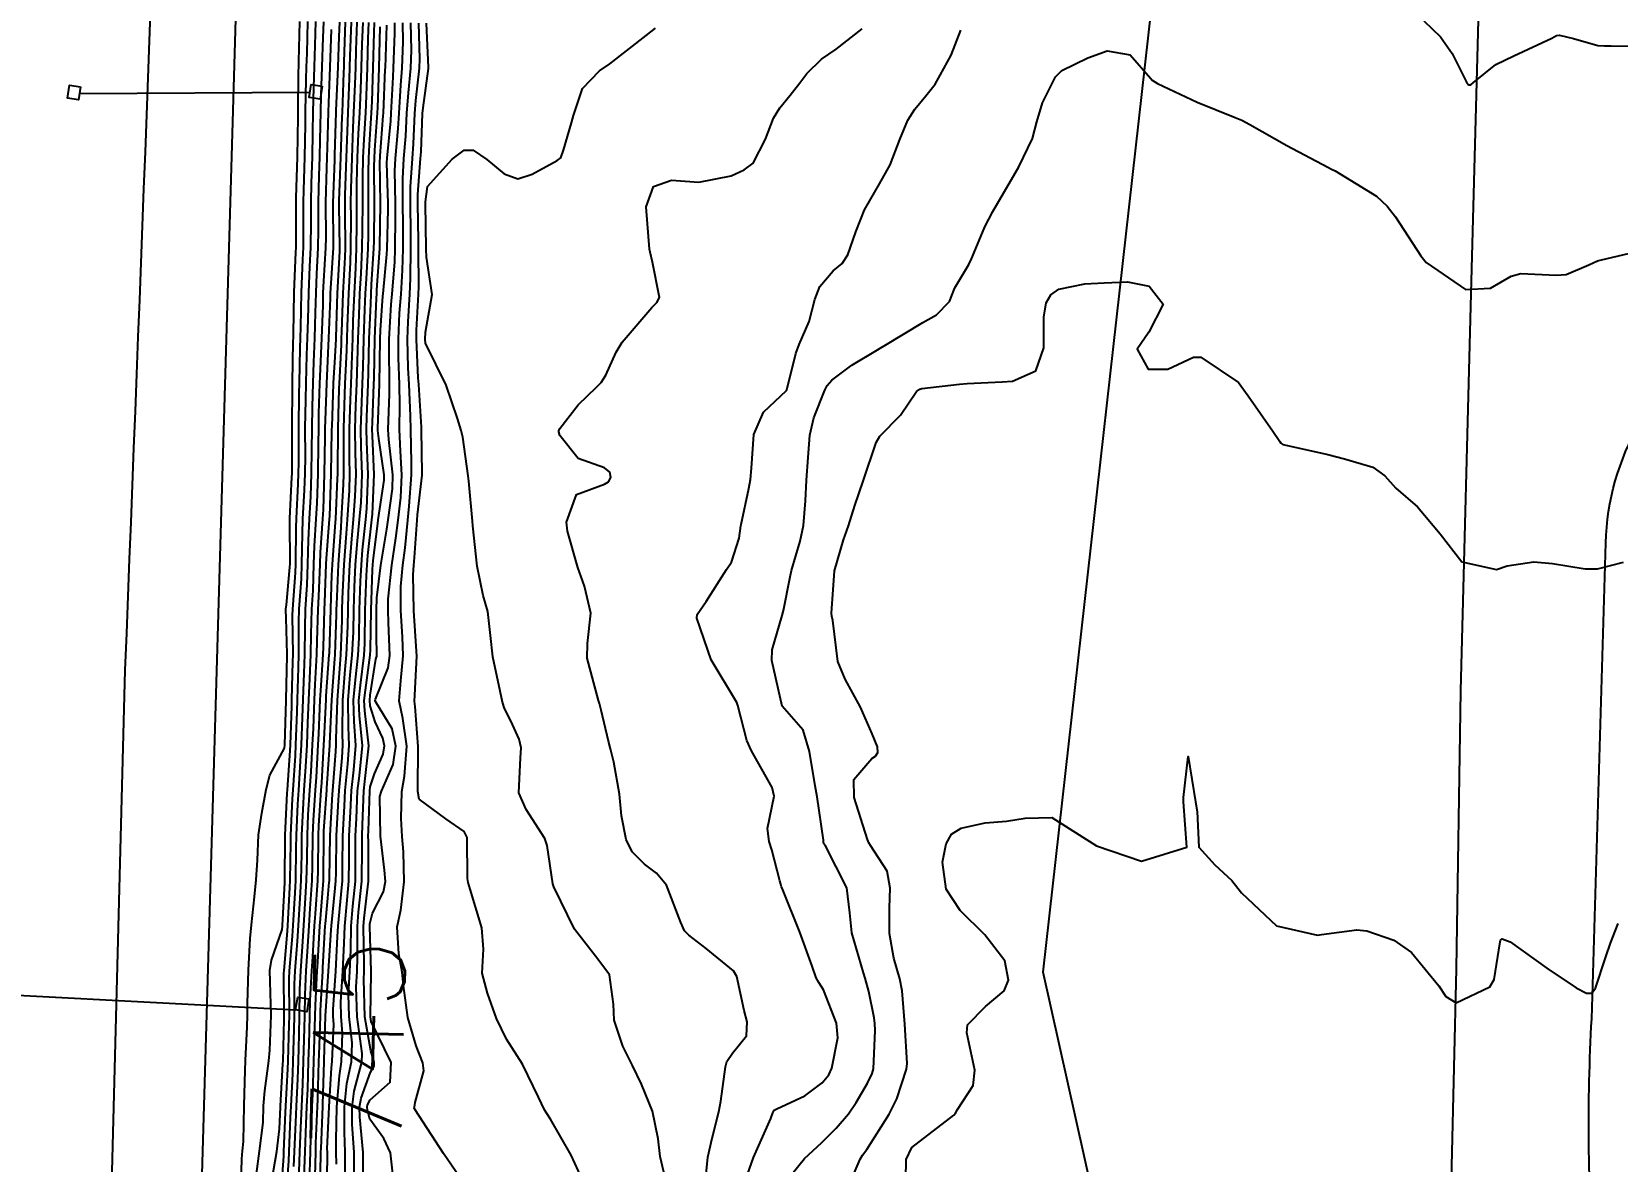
# Model space of a CAD drawing. Header units: metres. Extents: x 318500 to 325275, y 7408834 to 7428799.
# Drawn here: x 320214.7 to 320284.9, y 7413043.8 to 7413093.8 of the extents above; entities that cross this region are included whole.
import ezdxf
from ezdxf.enums import TextEntityAlignment as Align

# ---------------------------------------------------------------- set-up
doc = ezdxf.new("R2010")
doc.units = ezdxf.units.M
doc.header["$MEASUREMENT"] = 0
for name, color, linetype in [('Cotas', 45, 'Continuous'), ('Curvas de Nivel 1m', 11, 'Continuous'), ('Curvas de Nivel 5m', 15, 'Continuous'), ('Divisas', 45, 'Continuous'), ('Linha Férrea', 20, 'Continuous'), ('Pórticos', 45, 'Continuous'), ('Vias Primárias', 230, 'Continuous')]:
    doc.layers.add(name, color=color, linetype=linetype)
doc.styles.add('Style-STANDARD', font='STANDARD.shx')

msp = doc.modelspace()

# ---------------------------------------------------------------- linework, layer by layer
at = {"layer": 'Curvas de Nivel 1m', "flags": 128}
for points, elevation in [([(320223.984, 7413042.275), (320224.027, 7413043.922), (320224.061, 7413044.274), (320224.103, 7413044.693), (320224.128, 7413046.274), (320224.171, 7413047.826), (320224.194, 7413048.273), (320224.27, 7413049.755), (320224.282, 7413050.272), (320224.286, 7413050.793), (320224.32, 7413052.272), (320224.399, 7413053.673), (320224.46, 7413054.27), (320224.583, 7413055.514), (320224.662, 7413056.268), (320224.718, 7413057.137), (320224.77, 7413058.266), (320224.921, 7413059.218), (320225.113, 7413060.262), (320225.266, 7413060.893), (320225.918, 7413062.094), (320225.932, 7413062.238), (320225.99, 7413064.199), (320225.992, 7413064.249), (320226.039, 7413066.18), (320226.041, 7413066.249), (320225.994, 7413067.845), (320225.972, 7413068.222), (320225.972, 7413068.25), (320226.002, 7413068.431), (320226.16, 7413070.107), (320226.163, 7413070.249), (320226.155, 7413072.152), (320226.157, 7413072.258), (320226.245, 7413074.09), (320226.255, 7413074.257), (320226.253, 7413074.428), (320226.253, 7413076.258), (320226.275, 7413078.111), (320226.276, 7413078.258), (320226.307, 7413080.109), (320226.315, 7413080.258), (320226.315, 7413080.412), (320226.344, 7413082.258), (320226.418, 7413084.046), (320226.427, 7413084.257), (320226.434, 7413086.06), (320226.436, 7413086.257), (320226.44, 7413086.455), (320226.487, 7413088.257), (320226.516, 7413090.027), (320226.522, 7413090.257), (320226.543, 7413092.03), (320226.55, 7413092.257), (320226.556, 7413092.49), (320226.594, 7413094.256)], 731), ([(320224.678, 7413043.252), (320224.814, 7413044.263), (320224.967, 7413045.535), (320224.995, 7413046.261), (320225.041, 7413046.929), (320225.219, 7413048.258), (320225.271, 7413048.723), (320225.323, 7413050.257), (320225.279, 7413051.762), (320225.272, 7413052.258), (320225.336, 7413052.707), (320225.807, 7413054.067), (320225.829, 7413054.23), (320225.831, 7413054.25), (320225.933, 7413056.154), (320225.936, 7413056.249), (320225.951, 7413058.157), (320225.953, 7413058.249), (320226.04, 7413060.096), (320226.05, 7413060.248), (320226.165, 7413061.998), (320226.18, 7413062.247), (320226.235, 7413063.949), (320226.242, 7413064.247), (320226.293, 7413065.919), (320226.298, 7413066.247), (320226.277, 7413067.966), (320226.285, 7413068.247), (320226.41, 7413069.852), (320226.426, 7413070.246), (320226.432, 7413071.866), (320226.446, 7413072.254), (320226.527, 7413073.8), (320226.542, 7413074.253), (320226.549, 7413074.717), (320226.546, 7413076.253), (320226.567, 7413077.809), (320226.575, 7413078.253), (320226.611, 7413079.795), (320226.628, 7413080.253), (320226.64, 7413080.728), (320226.668, 7413082.253), (320226.728, 7413083.726), (320226.753, 7413084.252), (320226.761, 7413085.723), (320226.764, 7413086.252), (320226.776, 7413086.783), (320226.817, 7413088.252), (320226.845, 7413089.688), (320226.853, 7413090.252), (320226.88, 7413091.682), (320226.896, 7413092.251), (320226.915, 7413092.84), (320226.946, 7413094.251)], 732), ([(320225.293, 7413042.617), (320225.584, 7413044.251), (320225.69, 7413045.246), (320225.741, 7413046.209), (320225.743, 7413046.25), (320225.845, 7413048.132), (320225.852, 7413048.249), (320225.906, 7413050.101), (320225.91, 7413050.249), (320225.895, 7413052.133), (320225.897, 7413052.249), (320226.052, 7413054.002), (320226.066, 7413054.247), (320226.159, 7413055.923), (320226.175, 7413056.247), (320226.192, 7413057.912), (320226.199, 7413058.247), (320226.274, 7413059.856), (320226.297, 7413060.246), (320226.399, 7413061.758), (320226.424, 7413062.245), (320226.476, 7413063.703), (320226.492, 7413064.244), (320226.544, 7413065.662), (320226.554, 7413066.244), (320226.554, 7413067.682), (320226.57, 7413068.244), (320226.666, 7413069.591), (320226.691, 7413070.243), (320226.707, 7413071.583), (320226.735, 7413072.25), (320226.804, 7413073.514), (320226.828, 7413074.249), (320226.84, 7413075.001), (320226.839, 7413076.249), (320226.858, 7413077.51), (320226.876, 7413078.249), (320226.912, 7413079.485), (320226.94, 7413080.248), (320226.966, 7413081.046), (320226.989, 7413082.248), (320227.041, 7413083.404), (320227.081, 7413084.247), (320227.092, 7413085.382), (320227.092, 7413086.247), (320227.113, 7413087.112), (320227.15, 7413088.247), (320227.17, 7413089.354), (320227.191, 7413090.246), (320227.214, 7413091.339), (320227.245, 7413092.246), (320227.276, 7413093.192), (320227.301, 7413094.246)], 733), ([(320225.749, 7413042.249), (320225.882, 7413044.043), (320225.894, 7413044.248), (320225.967, 7413045.978), (320225.981, 7413046.247), (320226.066, 7413047.906), (320226.079, 7413048.247), (320226.127, 7413049.873), (320226.134, 7413050.246), (320226.13, 7413051.893), (320226.145, 7413052.246), (320226.271, 7413053.778), (320226.304, 7413054.245), (320226.387, 7413055.689), (320226.413, 7413056.244), (320226.437, 7413057.661), (320226.448, 7413058.244), (320226.509, 7413059.616), (320226.545, 7413060.243), (320226.633, 7413061.519), (320226.669, 7413062.243), (320226.717, 7413063.457), (320226.744, 7413064.242), (320226.79, 7413065.409), (320226.817, 7413066.242), (320226.827, 7413067.402), (320226.853, 7413068.241), (320226.923, 7413069.328), (320226.957, 7413070.241), (320226.981, 7413071.301), (320227.027, 7413072.245), (320227.084, 7413073.226), (320227.118, 7413074.244), (320227.133, 7413075.287), (320227.137, 7413076.244), (320227.152, 7413077.207), (320227.181, 7413078.244), (320227.211, 7413079.177), (320227.256, 7413080.244), (320227.292, 7413081.364), (320227.312, 7413082.243), (320227.351, 7413083.085), (320227.413, 7413084.242), (320227.425, 7413085.039), (320227.42, 7413086.242), (320227.455, 7413087.445), (320227.48, 7413088.242), (320227.496, 7413089.017), (320227.526, 7413090.241), (320227.547, 7413090.996), (320227.592, 7413092.241), (320227.635, 7413093.543), (320227.652, 7413094.24)], 734), ([(320226.337, 7413043.577), (320226.364, 7413044.243), (320226.413, 7413045.523), (320226.446, 7413046.243), (320226.503, 7413047.458), (320226.533, 7413048.242), (320226.569, 7413049.42), (320226.585, 7413050.242), (320226.6, 7413051.414), (320226.637, 7413052.241), (320226.719, 7413053.318), (320226.777, 7413054.24), (320226.838, 7413055.226), (320226.897, 7413056.239), (320226.921, 7413057.167), (320226.935, 7413058.239), (320226.972, 7413059.141), (320227.045, 7413060.238), (320227.099, 7413061.041), (320227.164, 7413062.238), (320227.196, 7413062.968), (320227.248, 7413064.237), (320227.28, 7413064.907), (320227.352, 7413066.236), (320227.368, 7413066.847), (320227.413, 7413068.236), (320227.44, 7413068.802), (320227.489, 7413070.235), (320227.511, 7413070.754), (320227.614, 7413072.237), (320227.64, 7413072.653), (320227.694, 7413074.236), (320227.721, 7413075.861), (320227.723, 7413076.236), (320227.73, 7413076.611), (320227.79, 7413078.235), (320227.801, 7413078.569), (320227.884, 7413080.234), (320227.949, 7413082.004), (320227.957, 7413082.233), (320227.966, 7413082.451), (320228.088, 7413084.232), (320228.09, 7413084.353), (320228.076, 7413086.232), (320228.138, 7413088.111), (320228.145, 7413088.232), (320228.145, 7413088.349), (320228.2, 7413090.231), (320228.204, 7413090.319), (320228.286, 7413092.231), (320228.334, 7413093.595), (320228.36, 7413094.23)], 736), ([(320226.565, 7413043.343), (320226.6, 7413044.241), (320226.637, 7413045.294), (320226.681, 7413046.24), (320226.726, 7413047.229), (320226.76, 7413048.24), (320226.788, 7413049.196), (320226.812, 7413050.239), (320226.828, 7413051.181), (320226.881, 7413052.239), (320226.941, 7413053.091), (320227.011, 7413054.238), (320227.059, 7413055), (320227.144, 7413056.237), (320227.164, 7413056.919), (320227.178, 7413058.237), (320227.203, 7413058.903), (320227.293, 7413060.236), (320227.33, 7413060.804), (320227.412, 7413062.235), (320227.438, 7413062.722), (320227.503, 7413064.234), (320227.527, 7413064.654), (320227.624, 7413066.233), (320227.638, 7413066.57), (320227.69, 7413068.233), (320227.701, 7413068.535), (320227.759, 7413070.233), (320227.77, 7413070.487), (320227.911, 7413072.232), (320227.918, 7413072.366), (320227.984, 7413074.231), (320228.019, 7413076.151), (320228.019, 7413076.231), (320228.021, 7413076.312), (320228.091, 7413078.231), (320228.093, 7413078.268), (320228.144, 7413079.159), (320228.198, 7413080.191), (320228.199, 7413080.229), (320228.201, 7413080.27), (320228.27, 7413082.229), (320228.362, 7413084.073), (320228.366, 7413084.228), (320228.338, 7413086.129), (320228.339, 7413086.229), (320228.34, 7413086.327), (320228.413, 7413088.228), (320228.471, 7413090.044), (320228.48, 7413090.227), (320228.55, 7413091.993), (320228.556, 7413092.226), (320228.565, 7413092.469), (320228.624, 7413094.226)], 737), ([(320226.793, 7413043.109), (320226.832, 7413044.238), (320226.859, 7413045.067), (320226.913, 7413046.238), (320226.947, 7413047.002), (320226.987, 7413048.237), (320227.01, 7413048.968), (320227.041, 7413050.237), (320227.059, 7413050.945), (320227.123, 7413052.237), (320227.168, 7413052.858), (320227.248, 7413054.236), (320227.284, 7413054.769), (320227.393, 7413056.234), (320227.409, 7413056.67), (320227.417, 7413058.234), (320227.434, 7413058.667), (320227.545, 7413060.233), (320227.564, 7413060.564), (320227.662, 7413062.233), (320227.678, 7413062.477), (320227.755, 7413064.232), (320227.767, 7413064.407), (320227.899, 7413066.231), (320227.902, 7413066.3), (320227.966, 7413068.23), (320227.964, 7413068.267), (320228.015, 7413069.75), (320228.041, 7413070.23), (320228.178, 7413072.098), (320228.188, 7413072.228), (320228.268, 7413074.036), (320228.272, 7413074.227), (320228.272, 7413074.417), (320228.291, 7413076.227), (320228.343, 7413078.01), (320228.352, 7413078.227), (320228.433, 7413079.948), (320228.446, 7413080.226), (320228.453, 7413080.516), (320228.519, 7413082.225), (320228.602, 7413083.826), (320228.612, 7413084.224), (320228.599, 7413085.86), (320228.596, 7413086.225), (320228.603, 7413086.584), (320228.659, 7413088.224), (320228.716, 7413089.791), (320228.735, 7413090.223), (320228.8, 7413091.736), (320228.815, 7413092.223), (320228.831, 7413092.729), (320228.881, 7413094.222)], 738), ([(320227.027, 7413042.869), (320227.063, 7413044.236), (320227.084, 7413044.838), (320227.145, 7413046.236), (320227.166, 7413046.777), (320227.214, 7413048.235), (320227.228, 7413048.744), (320227.27, 7413050.235), (320227.287, 7413050.713), (320227.369, 7413052.234), (320227.392, 7413052.628), (320227.484, 7413054.233), (320227.504, 7413054.544), (320227.642, 7413056.232), (320227.65, 7413056.423), (320227.655, 7413058.232), (320227.662, 7413058.433), (320227.793, 7413060.231), (320227.798, 7413060.325), (320227.918, 7413062.23), (320227.921, 7413062.297), (320228.019, 7413064.229), (320228.146, 7413066.048), (320228.156, 7413066.227), (320228.217, 7413068.006), (320228.221, 7413068.227), (320228.229, 7413068.453), (320228.305, 7413070.226), (320228.421, 7413071.848), (320228.445, 7413072.224), (320228.533, 7413073.763), (320228.544, 7413074.223), (320228.54, 7413074.678), (320228.545, 7413076.223), (320228.59, 7413077.756), (320228.609, 7413078.223), (320228.671, 7413079.703), (320228.69, 7413080.222), (320228.706, 7413080.762), (320228.763, 7413082.221), (320228.835, 7413083.586), (320228.858, 7413084.22), (320228.862, 7413085.589), (320228.858, 7413086.221), (320228.867, 7413086.841), (320228.907, 7413088.22), (320228.958, 7413089.541), (320228.992, 7413090.219), (320229.046, 7413091.482), (320229.074, 7413092.219), (320229.094, 7413092.985), (320229.14, 7413094.218)], 739), ([(320227.498, 7413042.386), (320227.527, 7413044.232), (320227.534, 7413044.379), (320227.614, 7413046.231), (320227.614, 7413046.318), (320227.669, 7413048.231), (320227.671, 7413048.29), (320227.738, 7413050.23), (320227.739, 7413050.251), (320227.764, 7413050.671), (320227.872, 7413052.229), (320227.986, 7413054.049), (320227.996, 7413054.227), (320228.163, 7413055.897), (320228.19, 7413056.225), (320228.198, 7413056.579), (320228.222, 7413058.225), (320228.309, 7413059.798), (320228.337, 7413060.223), (320228.463, 7413061.671), (320228.496, 7413062.221), (320228.482, 7413062.778), (320228.498, 7413064.222), (320228.605, 7413065.576), (320228.659, 7413066.22), (320228.717, 7413067.492), (320228.729, 7413068.219), (320228.755, 7413068.966), (320228.814, 7413070.218), (320228.898, 7413071.356), (320228.973, 7413072.216), (320229.05, 7413073.231), (320229.083, 7413074.215), (320229.059, 7413075.185), (320229.047, 7413076.216), (320229.076, 7413077.255), (320229.116, 7413078.215), (320229.151, 7413079.209), (320229.18, 7413080.215), (320229.218, 7413081.262), (320229.256, 7413082.214), (320229.305, 7413083.102), (320229.362, 7413084.213), (320229.376, 7413085.06), (320229.382, 7413086.213), (320229.384, 7413087.345), (320229.403, 7413088.213), (320229.441, 7413089.044), (320229.51, 7413090.212), (320229.547, 7413090.966), (320229.589, 7413092.211), (320229.624, 7413093.502), (320229.65, 7413094.21)], 741), ([(320227.797, 7413042.228), (320227.815, 7413044.09), (320227.814, 7413044.228), (320227.813, 7413044.36), (320227.898, 7413046.227), (320227.997, 7413047.955), (320228.023, 7413048.226), (320228.099, 7413049.881), (320228.075, 7413050.225), (320228.072, 7413050.535), (320228.185, 7413052.224), (320228.27, 7413053.756), (320228.294, 7413054.223), (320228.426, 7413055.626), (320228.48, 7413056.22), (320228.49, 7413056.864), (320228.503, 7413058.22), (320228.569, 7413059.53), (320228.609, 7413060.219), (320228.723, 7413061.402), (320228.784, 7413062.217), (320228.744, 7413063.034), (320228.735, 7413064.218), (320228.83, 7413065.343), (320228.917, 7413066.216), (320228.968, 7413067.232), (320228.984, 7413068.215), (320229.02, 7413069.225), (320229.067, 7413070.214), (320229.138, 7413071.109), (320229.242, 7413072.212), (320229.305, 7413072.968), (320229.352, 7413074.211), (320229.311, 7413075.431), (320229.296, 7413076.212), (320229.321, 7413077.003), (320229.368, 7413078.211), (320229.394, 7413078.958), (320229.426, 7413080.211), (320229.474, 7413081.511), (320229.505, 7413082.21), (320229.541, 7413082.859), (320229.616, 7413084.209), (320229.635, 7413084.792), (320229.639, 7413086.209), (320229.638, 7413087.594), (320229.649, 7413088.209), (320229.678, 7413088.8), (320229.771, 7413090.208), (320229.797, 7413090.708), (320229.846, 7413092.207), (320229.89, 7413093.761), (320229.907, 7413094.206)], 742), ([(320229.382, 7413042.476), (320229.399, 7413044.204), (320229.259, 7413045.77), (320229.243, 7413046.207), (320229.304, 7413046.608), (320229.723, 7413047.757), (320229.886, 7413048.039), (320229.891, 7413048.198), (320229.738, 7413048.707), (320229.47, 7413050.204), (320229.423, 7413051.852), (320229.443, 7413052.205), (320229.449, 7413052.541), (320229.421, 7413054.206), (320229.447, 7413054.574), (320229.63, 7413056.203), (320229.628, 7413057.974), (320229.627, 7413058.203), (320229.635, 7413058.431), (320229.693, 7413060.203), (320229.716, 7413060.38), (320229.901, 7413060.964), (320230.285, 7413061.823), (320230.345, 7413062.194), (320230.272, 7413062.543), (320229.931, 7413063.26), (320229.705, 7413063.971), (320229.689, 7413064.204), (320229.714, 7413064.433), (320229.967, 7413066.03), (320230.002, 7413066.167), (320230.002, 7413066.2), (320229.983, 7413067.087), (320229.984, 7413068.2), (320230.006, 7413068.751), (320230.179, 7413070.198), (320230.449, 7413071.791), (320230.51, 7413072.195), (320230.692, 7413073.573), (320230.708, 7413074.194), (320230.532, 7413075.759), (320230.508, 7413076.196), (320230.564, 7413077.755), (320230.568, 7413078.196), (320230.545, 7413079.805), (320230.554, 7413080.196), (320230.643, 7413081.728), (320230.683, 7413082.195), (320230.796, 7413083.6), (320230.816, 7413084.194), (320230.834, 7413085.591), (320230.828, 7413086.194), (320230.806, 7413087.643), (320230.831, 7413088.194), (320230.952, 7413089.521), (320230.992, 7413090.193), (320231.065, 7413091.436), (320231.123, 7413092.192), (320231.169, 7413093.354), (320231.158, 7413094.192)], 746), ([(320230.724, 7413043.124), (320230.602, 7413044.186), (320230.315, 7413044.82), (320229.695, 7413045.669), (320229.584, 7413046.086), (320229.577, 7413046.202), (320229.595, 7413046.308), (320229.705, 7413046.527), (320230.59, 7413047.314), (320230.633, 7413048.186), (320229.757, 7413050.001), (320229.727, 7413050.2), (320229.758, 7413052.178), (320229.759, 7413052.2), (320229.759, 7413052.221), (320229.687, 7413054.202), (320229.696, 7413054.318), (320229.819, 7413054.794), (320230.294, 7413055.732), (320230.382, 7413056.192), (320230.344, 7413056.692), (320230.16, 7413058.195), (320230.132, 7413059.951), (320230.204, 7413060.195), (320230.721, 7413061.374), (320230.841, 7413062.186), (320230.682, 7413062.943), (320229.94, 7413064.163), (320229.93, 7413064.19), (320229.941, 7413064.261), (320230.507, 7413065.647), (320230.582, 7413066.191), (320230.527, 7413067.657), (320230.499, 7413068.193), (320230.505, 7413068.695), (320230.671, 7413070.193), (320230.847, 7413071.383), (320230.945, 7413072.191), (320231.063, 7413073.192), (320231.112, 7413074.19), (320231.046, 7413075.235), (320231.011, 7413076.191), (320231.02, 7413077.287), (320231.006, 7413078.191), (320230.968, 7413079.372), (320230.967, 7413080.192), (320231.014, 7413081.35), (320231.076, 7413082.191), (320231.141, 7413083.245), (320231.163, 7413084.19), (320231.168, 7413085.249), (320231.158, 7413086.191), (320231.153, 7413087.289), (320231.202, 7413088.191), (320231.286, 7413089.179), (320231.337, 7413090.19), (320231.399, 7413091.093), (320231.504, 7413092.188), (320231.537, 7413092.979), (320231.511, 7413094.188)], 747), ([(320233.665, 7413043.125), (320232.961, 7413044.157), (320231.699, 7413046.085), (320231.668, 7413046.139), (320231.657, 7413046.171), (320231.666, 7413046.205), (320231.704, 7413046.419), (320232.081, 7413047.81), (320232.039, 7413048.167), (320231.741, 7413048.915), (320231.376, 7413050.176), (320231.182, 7413051.587), (320231.13, 7413052.18), (320230.98, 7413052.995), (320230.909, 7413054.184), (320231.073, 7413054.93), (320231.22, 7413056.179), (320231.177, 7413057.504), (320231.125, 7413058.181), (320231.076, 7413058.978), (320231.117, 7413060.182), (320231.228, 7413060.852), (320231.331, 7413062.179), (320231.155, 7413063.404), (320230.989, 7413064.184), (320231.061, 7413065.076), (320231.168, 7413066.182), (320231.141, 7413067.025), (320231.07, 7413068.184), (320231.063, 7413069.242), (320231.155, 7413070.189), (320231.255, 7413070.965), (320231.37, 7413072.187), (320231.435, 7413072.81), (320231.543, 7413074.185), (320231.538, 7413074.733), (320231.502, 7413076.186), (320231.494, 7413076.801), (320231.434, 7413078.187), (320231.398, 7413078.931), (320231.367, 7413080.188), (320231.387, 7413080.968), (320231.468, 7413082.187), (320231.501, 7413082.877), (320231.51, 7413084.187), (320231.506, 7413084.902), (320231.49, 7413086.187), (320231.492, 7413086.943), (320231.576, 7413088.187), (320231.622, 7413088.835), (320231.686, 7413090.186), (320231.726, 7413090.759), (320231.891, 7413092.184), (320231.91, 7413092.598), (320231.857, 7413094.185)], 748), ([(320239.415, 7413042.311), (320238.609, 7413044.081), (320237.696, 7413045.681), (320237.529, 7413045.923), (320237.423, 7413046.094), (320237.163, 7413046.644), (320236.448, 7413048.109), (320235.746, 7413049.214), (320235.294, 7413050.127), (320234.895, 7413051.257), (320234.67, 7413052.137), (320234.728, 7413053.204), (320234.651, 7413054.137), (320234.133, 7413055.848), (320234.042, 7413056.147), (320234.018, 7413056.324), (320234.005, 7413058.148), (320233.864, 7413058.409), (320233.056, 7413058.974), (320231.885, 7413059.839), (320231.824, 7413060.171), (320231.826, 7413060.236), (320231.827, 7413062.171), (320231.702, 7413063.938), (320231.678, 7413064.174), (320231.679, 7413064.438), (320231.77, 7413066.173), (320231.765, 7413066.381), (320231.643, 7413068.175), (320231.606, 7413069.774), (320231.638, 7413070.184), (320231.678, 7413070.531), (320231.786, 7413072.183), (320231.811, 7413072.425), (320232.005, 7413074.181), (320232.012, 7413074.249), (320231.988, 7413076.181), (320231.987, 7413076.296), (320231.857, 7413078.183), (320231.839, 7413078.479), (320231.76, 7413080.184), (320231.76, 7413080.588), (320231.855, 7413082.183), (320231.864, 7413082.504), (320231.848, 7413084.184), (320231.844, 7413084.556), (320231.82, 7413086.184), (320231.825, 7413086.603), (320231.943, 7413088.183), (320231.963, 7413088.485), (320232.03, 7413090.183), (320232.051, 7413090.426), (320232.288, 7413092.18), (320232.29, 7413092.211), (320232.201, 7413094.181)], 749), ([(320276.35, 7413094.286), (320277.078, 7413093.579), (320277.597, 7413092.835), (320278.23, 7413091.561), (320278.318, 7413091.453), (320278.422, 7413091.455), (320278.546, 7413091.558), (320279.533, 7413092.343), (320280.332, 7413092.738), (320282.002, 7413093.515), (320282.219, 7413093.634), (320282.342, 7413093.65), (320282.962, 7413093.501), (320284.048, 7413093.196), (320284.337, 7413093.171), (320284.636, 7413093.178), (320286.337, 7413093.153)], 752), ([(320228.215, 7413043.679), (320228.208, 7413044.222), (320228.197, 7413044.735), (320228.232, 7413046.222), (320228.35, 7413047.591), (320228.437, 7413048.219), (320228.49, 7413049.478), (320228.427, 7413050.22), (320228.411, 7413050.865), (320228.499, 7413052.219), (320228.557, 7413053.461), (320228.583, 7413054.218), (320228.684, 7413055.361), (320228.767, 7413056.216), (320228.778, 7413057.145), (320228.784, 7413058.216), (320228.833, 7413059.259), (320228.884, 7413060.215), (320228.98, 7413061.137), (320229.075, 7413062.213), (320228.999, 7413063.282), (320228.973, 7413064.215), (320229.055, 7413065.112), (320229.177, 7413066.212), (320229.221, 7413066.972), (320229.239, 7413068.211), (320229.283, 7413069.481), (320229.319, 7413070.211), (320229.373, 7413070.867), (320229.512, 7413072.208), (320229.559, 7413072.706), (320229.624, 7413074.207), (320229.56, 7413075.673), (320229.547, 7413076.208), (320229.563, 7413076.754), (320229.619, 7413078.208), (320229.637, 7413078.708), (320229.672, 7413080.207), (320229.732, 7413081.764), (320229.752, 7413082.206), (320229.775, 7413082.617), (320229.875, 7413084.205), (320229.889, 7413084.531), (320229.901, 7413086.205), (320229.892, 7413087.842), (320229.897, 7413088.205), (320229.915, 7413088.555), (320230.034, 7413090.204), (320230.047, 7413090.45), (320230.105, 7413092.203), (320230.156, 7413094.021)], 743), ([(320228.608, 7413043.274), (320228.605, 7413044.216), (320228.566, 7413045.094), (320228.569, 7413046.217), (320228.683, 7413047.248), (320228.876, 7413048.213), (320228.908, 7413049.047), (320228.778, 7413050.215), (320228.753, 7413051.198), (320228.815, 7413052.214), (320228.85, 7413053.158), (320228.867, 7413054.214), (320228.939, 7413055.097), (320229.053, 7413056.212), (320229.064, 7413057.424), (320229.065, 7413058.212), (320229.101, 7413058.982), (320229.154, 7413060.211), (320229.234, 7413060.876), (320229.364, 7413062.208), (320229.244, 7413063.521), (320229.212, 7413064.211), (320229.276, 7413064.884), (320229.443, 7413066.208), (320229.475, 7413066.71), (320229.491, 7413068.208), (320229.55, 7413069.742), (320229.572, 7413070.207), (320229.608, 7413070.624), (320229.783, 7413072.204), (320229.809, 7413072.448), (320229.891, 7413074.203), (320229.81, 7413075.917), (320229.799, 7413076.205), (320229.809, 7413076.5), (320229.871, 7413078.204), (320229.879, 7413078.458), (320229.916, 7413080.204), (320229.991, 7413082.015), (320229.998, 7413082.203), (320230.009, 7413082.376), (320230.139, 7413084.201), (320230.141, 7413084.271), (320230.164, 7413086.201), (320230.141, 7413088.084), (320230.145, 7413088.202), (320230.148, 7413088.315), (320230.288, 7413090.076), (320230.298, 7413090.192), (320230.377, 7413092.141), (320230.383, 7413092.199), (320230.45, 7413094.088)], 744), ([(320244.565, 7413043.102), (320244.647, 7413044), (320244.848, 7413044.839), (320245.146, 7413045.996), (320245.234, 7413046.468), (320245.436, 7413047.993), (320245.494, 7413048.232), (320245.739, 7413048.598), (320246.369, 7413049.363), (320246.388, 7413049.981), (320246.265, 7413050.483), (320245.934, 7413051.988), (320245.784, 7413052.241), (320244.574, 7413053.227), (320243.807, 7413053.812), (320243.617, 7413054.013), (320243.458, 7413054.373), (320242.828, 7413056.025), (320242.38, 7413056.567), (320241.849, 7413056.966), (320241.31, 7413057.504), (320241.035, 7413058.052), (320240.827, 7413059.104), (320240.737, 7413060.057), (320240.493, 7413061.48), (320240.342, 7413062.064), (320240.262, 7413062.404), (320239.937, 7413063.775), (320239.853, 7413064.071), (320239.809, 7413064.204), (320239.317, 7413066.077), (320239.327, 7413066.73), (320239.482, 7413068.075), (320239.193, 7413069.259), (320238.896, 7413070.087), (320238.447, 7413071.691), (320238.393, 7413072.095), (320238.843, 7413073.314), (320240.076, 7413073.771), (320240.263, 7413073.881), (320240.36, 7413074.066), (320240.319, 7413074.303), (320240.084, 7413074.499), (320238.916, 7413074.915), (320238.098, 7413075.929), (320238.053, 7413076.1), (320238.057, 7413076.144), (320238.102, 7413076.241), (320238.91, 7413077.296), (320239.719, 7413078.076), (320239.929, 7413078.277), (320240.138, 7413078.604), (320240.599, 7413079.617), (320240.866, 7413080.059), (320242.175, 7413081.589), (320242.402, 7413081.813), (320242.508, 7413082.037), (320242.203, 7413083.597), (320242.105, 7413084.042), (320242.075, 7413084.179), (320241.92, 7413086.045), (320242.249, 7413086.949), (320243.048, 7413087.236), (320244.251, 7413087.149), (320245.685, 7413087.429), (320246.257, 7413087.688), (320246.666, 7413087.984), (320247.201, 7413089.051), (320247.559, 7413089.971), (320247.837, 7413090.426), (320248.305, 7413090.99), (320248.732, 7413091.538), (320249.032, 7413091.953), (320249.688, 7413092.585), (320250.331, 7413093.03), (320251.482, 7413093.923)], 751), ([(320246.416, 7413043.232), (320246.669, 7413043.975), (320247.442, 7413045.709), (320247.535, 7413045.962), (320247.592, 7413046.072), (320247.703, 7413046.14), (320248.946, 7413046.707), (320249.72, 7413047.278), (320250.013, 7413047.64), (320250.141, 7413047.926), (320250.404, 7413049.269), (320250.349, 7413049.924), (320249.775, 7413051.397), (320249.57, 7413051.725), (320249.451, 7413051.935), (320249.273, 7413052.452), (320248.723, 7413053.946), (320247.972, 7413055.824), (320247.915, 7413055.959), (320247.895, 7413056.013), (320247.843, 7413056.225), (320247.482, 7413057.591), (320247.371, 7413057.967), (320247.299, 7413058.538), (320247.587, 7413059.965), (320247.507, 7413060.355), (320246.593, 7413061.98), (320246.378, 7413062.437), (320245.985, 7413063.989), (320245.942, 7413064.119), (320244.804, 7413066.002), (320244.16, 7413067.855), (320244.184, 7413068.017), (320244.58, 7413068.586), (320245.474, 7413069.998), (320245.695, 7413070.325), (320246.041, 7413071.39), (320246.109, 7413071.929), (320246.123, 7413071.989), (320246.468, 7413073.591), (320246.543, 7413073.983), (320246.589, 7413074.486), (320246.689, 7413075.981), (320247.124, 7413076.965), (320248.129, 7413077.919), (320248.143, 7413077.946), (320248.543, 7413079.567), (320248.698, 7413079.955), (320249.138, 7413080.983), (320249.391, 7413081.948), (320249.604, 7413082.531), (320250.199, 7413083.215), (320250.6, 7413083.538), (320250.853, 7413083.93), (320251.208, 7413084.943), (320251.588, 7413085.92), (320252.252, 7413087.062), (320252.721, 7413087.903), (320253.147, 7413089.027), (320253.511, 7413089.892), (320253.811, 7413090.374), (320254.306, 7413090.963), (320254.714, 7413091.476), (320254.94, 7413091.874), (320255.43, 7413092.768), (320255.858, 7413093.865)], 752), ([(320248.377, 7413043.242), (320248.933, 7413043.941), (320249.687, 7413044.628), (320250.34, 7413045.277), (320250.877, 7413045.918), (320251.215, 7413046.407), (320251.72, 7413047.272), (320251.932, 7413047.702), (320251.982, 7413047.906), (320252.058, 7413049.603), (320252.051, 7413049.906), (320252.019, 7413050.162), (320251.774, 7413051.319), (320251.622, 7413051.912), (320251.55, 7413052.146), (320251.024, 7413053.918), (320250.937, 7413054.805), (320250.799, 7413055.92), (320249.858, 7413057.773), (320249.795, 7413057.867), (320249.777, 7413057.931), (320249.769, 7413058.024), (320249.493, 7413059.936), (320249.401, 7413060.434), (320249.152, 7413061.942), (320248.876, 7413062.892), (320247.94, 7413063.96), (320247.483, 7413065.967), (320247.494, 7413066.45), (320247.941, 7413067.961), (320248.002, 7413068.185), (320248.297, 7413069.677), (320248.363, 7413069.957), (320248.738, 7413071.255), (320248.882, 7413071.952), (320248.971, 7413073.046), (320249.023, 7413073.951), (320249.089, 7413074.951), (320249.172, 7413075.949), (320249.351, 7413076.708), (320249.829, 7413077.943), (320249.932, 7413078.143), (320250.137, 7413078.379), (320251.032, 7413079.042), (320252.157, 7413079.727), (320252.275, 7413079.792), (320252.464, 7413079.905), (320254.171, 7413080.933), (320254.773, 7413081.275), (320255.345, 7413081.868), (320255.59, 7413082.465), (320256.205, 7413083.504), (320256.323, 7413083.744), (320256.367, 7413083.858), (320256.908, 7413085.171), (320257.261, 7413085.845), (320258.257, 7413087.543), (320258.423, 7413087.828), (320259.02, 7413089.078), (320259.218, 7413089.816), (320259.465, 7413090.65), (320260.034, 7413091.804), (320260.323, 7413092.092), (320261.471, 7413092.646), (320262.332, 7413092.949), (320263.342, 7413092.777), (320264.242, 7413091.751), (320264.319, 7413091.65), (320264.55, 7413091.513), (320266.305, 7413090.689), (320267.988, 7413090.01), (320268.293, 7413089.882), (320268.645, 7413089.695), (320270.276, 7413088.765), (320272.094, 7413087.811), (320272.261, 7413087.723), (320272.419, 7413087.638), (320274.249, 7413086.526), (320274.719, 7413086.088), (320275.086, 7413085.607), (320276.214, 7413083.881), (320276.45, 7413083.586), (320278.192, 7413082.392), (320279.292, 7413082.451), (320280.202, 7413082.981), (320280.64, 7413083.097), (320282.203, 7413083.025), (320282.646, 7413083.061), (320283.649, 7413083.488), (320284.035, 7413083.66), (320284.213, 7413083.708), (320285.646, 7413084.039)], 753), ([(320250.884, 7413042.695), (320251.392, 7413043.913), (320251.504, 7413044.09), (320251.684, 7413044.327), (320252.684, 7413045.895), (320253.021, 7413046.58), (320253.451, 7413047.884), (320253.478, 7413048.139), (320253.379, 7413049.886), (320253.248, 7413051.361), (320253.146, 7413051.89), (320252.887, 7413052.8), (320252.692, 7413053.897), (320252.696, 7413055.028), (320252.723, 7413055.897), (320252.593, 7413056.645), (320251.859, 7413057.783), (320251.778, 7413057.911), (320251.723, 7413058.05), (320251.136, 7413059.918), (320251.115, 7413060.705), (320251.916, 7413061.637), (320252.078, 7413061.747), (320252.184, 7413061.906), (320252.165, 7413062.149), (320251.928, 7413062.736), (320251.411, 7413063.915), (320250.731, 7413065.15), (320250.402, 7413065.926), (320250.184, 7413067.75), (320250.145, 7413067.938), (320250.13, 7413068.067), (320250.254, 7413069.936), (320250.651, 7413071.32), (320250.884, 7413071.927), (320251.156, 7413072.831), (320251.524, 7413073.918), (320252.097, 7413075.617), (320252.27, 7413075.907), (320253.182, 7413076.826), (320253.888, 7413077.884), (320254.034, 7413077.979), (320254.132, 7413078.007), (320255.792, 7413078.207), (320256.136, 7413078.236), (320257.674, 7413078.3), (320258.138, 7413078.34), (320259.168, 7413078.792), (320259.528, 7413079.809), (320259.531, 7413081.167), (320259.628, 7413081.808), (320259.834, 7413082.157), (320260.189, 7413082.407), (320261.341, 7413082.64), (320262.194, 7413082.691), (320263.225, 7413082.734), (320264.192, 7413082.535), (320264.801, 7413081.741), (320264.167, 7413080.498), (320263.66, 7413079.758), (320264.147, 7413078.873), (320265.011, 7413078.873), (320266.155, 7413079.403), (320266.479, 7413079.393), (320268.139, 7413078.279), (320268.57, 7413077.693), (320269.665, 7413076.118), (320269.974, 7413075.672), (320270.02, 7413075.592), (320270.099, 7413075.528), (320271.642, 7413075.194), (320272.095, 7413075.095), (320272.832, 7413074.893), (320274.089, 7413074.536), (320274.619, 7413074.146), (320275.105, 7413073.605), (320276.068, 7413072.769), (320277.061, 7413071.575), (320278.032, 7413070.336), (320279.566, 7413070.005), (320280.029, 7413070.157), (320281.212, 7413070.342), (320282.031, 7413070.264), (320283.479, 7413070.038), (320284.028, 7413070.026), (320285.179, 7413070.322)], 754)]:
    msp.add_lwpolyline(points, dxfattribs=dict(at, elevation=elevation))
at = {"layer": 'Curvas de Nivel 5m', "flags": 128}
for points, elevation in [([(320227.261, 7413042.629), (320227.297, 7413044.234), (320227.308, 7413044.61), (320227.378, 7413046.233), (320227.392, 7413046.546), (320227.441, 7413048.233), (320227.45, 7413048.517), (320227.506, 7413050.233), (320227.514, 7413050.481), (320227.61, 7413052.232), (320227.621, 7413052.393), (320227.718, 7413054.231), (320227.726, 7413054.316), (320227.829, 7413055.463), (320227.9, 7413056.169), (320227.903, 7413056.229), (320227.906, 7413056.295), (320227.939, 7413058.229), (320228.049, 7413060.066), (320228.058, 7413060.227), (320228.192, 7413061.95), (320228.205, 7413062.226), (320228.204, 7413062.507), (320228.258, 7413064.225), (320228.377, 7413065.811), (320228.404, 7413066.223), (320228.466, 7413067.75), (320228.476, 7413068.223), (320228.491, 7413068.709), (320228.561, 7413070.222), (320228.661, 7413071.601), (320228.709, 7413072.22), (320228.792, 7413073.497), (320228.813, 7413074.219), (320228.801, 7413074.933), (320228.794, 7413076.22), (320228.834, 7413077.505), (320228.861, 7413078.219), (320228.912, 7413079.455), (320228.936, 7413080.218), (320228.963, 7413081.013), (320229.012, 7413082.218), (320229.07, 7413083.344), (320229.11, 7413084.217), (320229.119, 7413085.324), (320229.12, 7413086.217), (320229.126, 7413087.094), (320229.155, 7413088.217), (320229.2, 7413089.292), (320229.251, 7413090.216), (320229.296, 7413091.224), (320229.331, 7413092.215), (320229.361, 7413093.245), (320229.394, 7413094.214)], 740), ([(320228.999, 7413042.871), (320229.002, 7413044.21), (320228.917, 7413045.437), (320228.906, 7413046.212), (320228.999, 7413046.922), (320229.343, 7413048.206), (320229.355, 7413048.587), (320229.13, 7413050.209), (320229.09, 7413051.527), (320229.129, 7413052.21), (320229.149, 7413052.851), (320229.146, 7413054.21), (320229.196, 7413054.832), (320229.343, 7413056.207), (320229.35, 7413057.703), (320229.349, 7413058.208), (320229.369, 7413058.706), (320229.426, 7413060.207), (320229.477, 7413060.625), (320229.654, 7413062.204), (320229.479, 7413063.751), (320229.45, 7413064.207), (320229.496, 7413064.658), (320229.711, 7413066.204), (320229.731, 7413066.446), (320229.746, 7413068.204), (320229.819, 7413070.004), (320229.828, 7413070.203), (320229.845, 7413070.381), (320230.048, 7413072.051), (320230.066, 7413072.183), (320230.07, 7413072.2), (320230.326, 7413073.948), (320230.328, 7413074.198), (320230.096, 7413075.799), (320230.052, 7413076.153), (320230.05, 7413076.201), (320230.051, 7413076.25), (320230.127, 7413078.2), (320230.147, 7413080.2), (320230.164, 7413080.592), (320230.275, 7413082.103), (320230.286, 7413082.199), (320230.453, 7413083.951), (320230.468, 7413084.197), (320230.502, 7413085.932), (320230.502, 7413086.197), (320230.453, 7413088.004), (320230.458, 7413088.198), (320230.621, 7413089.861), (320230.644, 7413090.196), (320230.726, 7413091.784), (320230.749, 7413092.196), (320230.807, 7413093.723), (320230.805, 7413094.195)], 745), ([(320225.997, 7413042.247), (320226.106, 7413043.813), (320226.13, 7413044.246), (320226.189, 7413045.751), (320226.213, 7413046.245), (320226.286, 7413047.68), (320226.306, 7413048.244), (320226.349, 7413049.646), (320226.359, 7413050.244), (320226.364, 7413051.654), (320226.39, 7413052.244), (320226.494, 7413053.549), (320226.538, 7413054.243), (320226.611, 7413055.459), (320226.652, 7413056.242), (320226.678, 7413057.415), (320226.691, 7413058.242), (320226.741, 7413059.378), (320226.795, 7413060.241), (320226.865, 7413061.281), (320226.917, 7413062.24), (320226.956, 7413063.214), (320226.994, 7413064.239), (320227.037, 7413065.156), (320227.082, 7413066.239), (320227.1, 7413067.122), (320227.134, 7413068.239), (320227.18, 7413069.067), (320227.22, 7413070.238), (320227.246, 7413071.027), (320227.318, 7413072.241), (320227.362, 7413072.939), (320227.406, 7413074.24), (320227.429, 7413075.575), (320227.43, 7413076.24), (320227.443, 7413076.907), (320227.485, 7413078.24), (320227.508, 7413078.871), (320227.571, 7413080.239), (320227.622, 7413081.686), (320227.636, 7413082.238), (320227.66, 7413082.766), (320227.749, 7413084.237), (320227.757, 7413084.697), (320227.748, 7413086.237), (320227.795, 7413087.777), (320227.812, 7413088.237), (320227.821, 7413088.682), (320227.863, 7413090.236), (320227.877, 7413090.655), (320227.938, 7413092.236), (320227.994, 7413093.892)], 735), ([(320242.804, 7413042.882), (320242.54, 7413044.027), (320242.459, 7413044.799), (320242.206, 7413046.032), (320241.718, 7413047.23), (320241.315, 7413048.046), (320240.89, 7413048.906), (320240.506, 7413050.059), (320240.475, 7413050.768), (320240.309, 7413052.062), (320239.79, 7413052.76), (320238.756, 7413054.081), (320237.838, 7413055.961), (320237.799, 7413056.091), (320237.547, 7413057.785), (320237.437, 7413058.096), (320236.612, 7413059.376), (320236.295, 7413060.114), (320236.363, 7413061.664), (320236.389, 7413062.113), (320236.298, 7413062.488), (320235.932, 7413063.297), (320235.659, 7413063.846), (320235.57, 7413064.126), (320235.462, 7413064.612), (320235.135, 7413066.133), (320235.037, 7413067.081), (320234.911, 7413068.136), (320234.717, 7413068.849), (320234.447, 7413070.144), (320234.259, 7413071.934), (320234.238, 7413072.147), (320234.076, 7413073.907), (320234.048, 7413074.15), (320233.804, 7413075.861), (320233.737, 7413076.155), (320233.575, 7413076.691), (320233.08, 7413078.166), (320232.157, 7413080.012), (320232.139, 7413080.18), (320232.139, 7413080.201), (320232.163, 7413080.511), (320232.451, 7413082.176), (320232.205, 7413083.826), (320232.188, 7413084.18), (320232.188, 7413084.203), (320232.151, 7413086.181), (320232.152, 7413086.27), (320232.248, 7413086.947), (320233.339, 7413088.164), (320233.867, 7413088.555), (320234.266, 7413088.558), (320234.876, 7413088.141), (320235.635, 7413087.51), (320236.252, 7413087.293), (320236.876, 7413087.491), (320237.992, 7413088.103), (320238.142, 7413088.221), (320238.267, 7413088.565), (320238.618, 7413089.762), (320238.702, 7413090.094), (320239.107, 7413091.289), (320239.862, 7413092.077), (320240.323, 7413092.386), (320241.93, 7413093.64), (320242.339, 7413093.959)], 750), ([(320253.402, 7413042.136), (320253.436, 7413043.884), (320253.685, 7413044.428), (320255.547, 7413045.852), (320255.618, 7413045.935), (320255.704, 7413046.098), (320256.399, 7413047.164), (320256.472, 7413047.843), (320256.11, 7413049.491), (320256.149, 7413049.846), (320256.938, 7413050.668), (320257.775, 7413051.352), (320257.965, 7413051.827), (320257.793, 7413052.683), (320256.918, 7413053.839), (320255.826, 7413054.916), (320255.207, 7413055.859), (320255.041, 7413057.051), (320255.195, 7413057.86), (320255.433, 7413058.29), (320255.871, 7413058.556), (320256.927, 7413058.787), (320257.875, 7413058.861), (320258.696, 7413058.999), (320259.878, 7413059.024), (320261.86, 7413057.77), (320263.854, 7413057.1), (320265.86, 7413057.72), (320265.709, 7413059.723), (320265.705, 7413059.91), (320265.92, 7413061.72), (320266.241, 7413059.715), (320266.308, 7413059.29), (320266.392, 7413057.712), (320267.09, 7413056.939), (320267.845, 7413056.236), (320268.273, 7413055.686), (320269.819, 7413054.239), (320271.63, 7413053.825), (320271.813, 7413053.845), (320273.384, 7413054.049), (320273.816, 7413054.01), (320275.009, 7413053.598), (320275.802, 7413053.053), (320277.01, 7413051.572), (320277.31, 7413051.102), (320277.773, 7413050.828), (320279.266, 7413051.538), (320279.463, 7413051.856), (320279.718, 7413053.531), (320279.743, 7413053.599), (320279.812, 7413053.656), (320280.158, 7413053.527), (320281.793, 7413052.366), (320283.088, 7413051.49), (320283.543, 7413051.248), (320283.778, 7413051.246), (320283.946, 7413051.478), (320284.405, 7413052.867), (320284.608, 7413053.468), (320284.945, 7413054.341)], 755)]:
    msp.add_lwpolyline(points, dxfattribs=dict(at, elevation=elevation))
at = {"layer": 'Divisas'}
msp.add_lwpolyline([(320273.558, 7412869.004), (320263.812, 7412873.931), (320262.336, 7412892.988), (320265.054, 7412934.764), (320268.686, 7412990.887), (320267.714, 7413010.621), (320264.234, 7413030.974), (320259.491, 7413052.178), (320265.001, 7413101.137), (320269.339, 7413149.584), (320270.987, 7413164.912), (320270.221, 7413173.783), (320261.691, 7413208.308), (320257.503, 7413224.844), (320266.189, 7413254.751), (320273.009, 7413296.206), (320292.936, 7413296.152), (320307.93, 7413323.571), (320314.014, 7413343.031), (320302.323, 7413358.355), (320294.993, 7413373.517), (320290.376, 7413383.135), (320288.056, 7413400.719)], dxfattribs=at)
at = {"layer": 'Linha Férrea'}
for points in [[(320243.121, 7412578.113, -0.022066), (320218.658, 7412665.024, -0.057292), (320208.419, 7412757.765, -0.015116), (320209.147, 7412809.731), (320212.999, 7412898.464), (320217.75, 7413022.223), (320218.868, 7413065.549, 0.002845), (320222.472, 7413170.398), (320223.919, 7413209.926, 0.002082), (320224.705, 7413276.661, 0.003632), (320228.062, 7413358.946, 0.007114), (320228.457, 7413437.225, 0.052007), (320207.388, 7413601.502), (320189.576, 7413674.05, -0.009688), (320173.972, 7413744.603, -0.038503), (320163.913, 7413836.791, -0.068065), (320181.512, 7414006.598, -0.018281), (320204.23, 7414088.365, -0.009006), (320223.393, 7414139.109, -0.076005), (320320.437, 7414311.999, -0.027328)], [(320242.602, 7412592.989, -0.039479), (320216.599, 7412699.687, -0.043029), (320212.659, 7412775.314, -0.005074), (320213.553, 7412813.867), (320216.907, 7412896.875), (320221.075, 7413002.371), (320228.419, 7413254.256, -0.010419), (320230.392, 7413317.782, 0.015269), (320232.714, 7413433.25, 0.053346), (320210.954, 7413604.021, -0.008287), (320181.836, 7413725.169, -0.048428), (320167.711, 7413850.7, -0.046719), (320177.501, 7413966.93, -0.025435), (320202.239, 7414068.044, -0.032111), (320214.5, 7414104.857, -0.012996), (320241.049, 7414171.317, -0.059467), (320320.452, 7414305.187)]]:
    msp.add_lwpolyline(points, format="xyb", dxfattribs=at)
at = {"layer": 'Pórticos'}
for points in [[(320216.893, 7413091.355), (320216.803, 7413090.785), (320216.31, 7413090.863), (320216.399, 7413091.433)], [(320227.586, 7413091.386), (320227.496, 7413090.816), (320227.003, 7413090.893), (320227.093, 7413091.464)], [(320226.994, 7413051.001), (320226.904, 7413050.431), (320226.411, 7413050.509), (320226.501, 7413051.079)]]:
    msp.add_lwpolyline(points, close=True, dxfattribs=at)
for points in [[(320216.848, 7413091.07), (320227.039, 7413091.124)], [(320214.099, 7413051.171), (320226.411, 7413050.509)]]:
    msp.add_lwpolyline(points, dxfattribs=at)
at = {"layer": 'Vias Primárias'}
msp.add_lwpolyline([(320279.665, 7413143.038), (320279.536, 7413127.925), (320279.217, 7413115.473), (320278.961, 7413102.02), (320278.419, 7413082.215), (320277.97, 7413064.639), (320277.779, 7413052.334), (320277.459, 7413039.236), (320277.204, 7413025.523), (320276.687, 7413008.457), (320276.277, 7412994.125), (320275.867, 7412981.063), (320275.303, 7412960.841), (320274.79, 7412937.68), (320274.073, 7412911.305), (320273.559, 7412891.79), (320273.152, 7412872.329)], dxfattribs=at)
msp.add_lwpolyline([(320283.877, 7413039.081, -0.032788), (320283.775, 7413050.121), (320284.395, 7413071.176, -0.250155), (320289.673, 7413080.401, -0.190552), (320296.606, 7413081.693), (320302.245, 7413079.987), (320320.994, 7413072.273), (320335.644, 7413066.371), (320348.016, 7413061.243), (320358.737, 7413056.575), (320367.274, 7413052.235), (320375.299, 7413047.621), (320382.859, 7413042.906)], format="xyb", dxfattribs=at)

# ---------------------------------------------------------------- texts
at = {"layer": 'Cotas', "style": 'Style-STANDARD'}
msp.add_text('745', height=4, rotation=88.74583, dxfattribs=at).set_placement((320229.172, 7413049.003, 745), align=Align.MIDDLE_CENTER)

doc.saveas('drawing.dxf')
